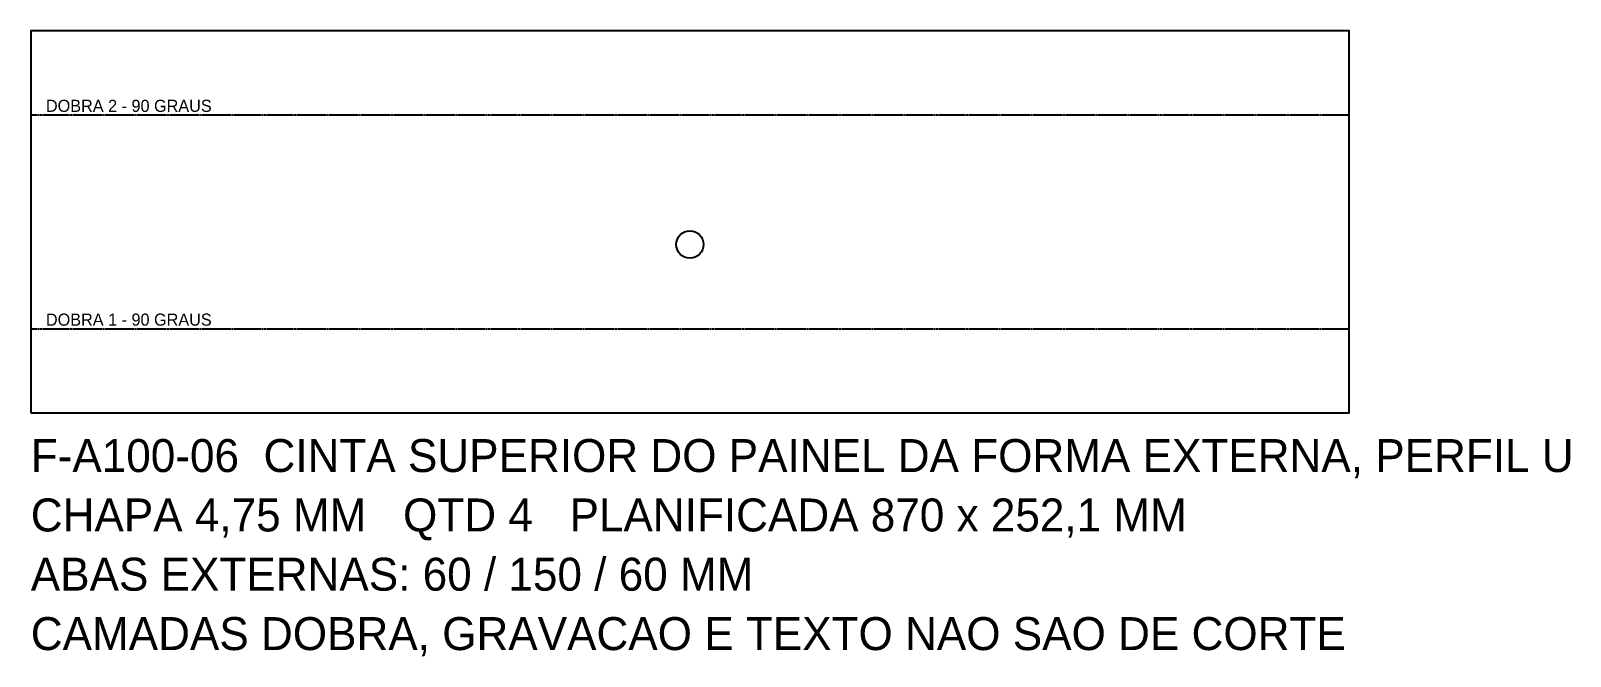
# Model space of a CAD drawing. Header units: millimetres. Extents: x 0 to 1016, y -161 to 252.
import ezdxf

# ---------------------------------------------------------------- set-up
doc = ezdxf.new("R2010")
doc.units = ezdxf.units.MM
doc.linetypes.add('DASHED', pattern=[1.524, 1.27, -0.254])
for name, color, linetype in [('CORTE', 7, 'CONTINUOUS'), ('DOBRA', 2, 'DASHED'), ('TEXTO', 3, 'CONTINUOUS')]:
    doc.layers.add(name, color=color, linetype=linetype)

msp = doc.modelspace()

# ---------------------------------------------------------------- linework, layer by layer
at = {"layer": 'CORTE'}
msp.add_lwpolyline([(0, 0), (870, 0), (870, 252.1), (0, 252.1)], close=True, dxfattribs=at)
msp.add_circle((435, 111.1), 9, dxfattribs=at)
at = {"layer": 'DOBRA'}
for p, q in [((0, 196.6), (870, 196.6)), ((0, 55.5), (870, 55.5))]:
    msp.add_line(p, q, dxfattribs=at)

# ---------------------------------------------------------------- texts
at = {"layer": 'TEXTO'}
for s, height, p in [('DOBRA 2 - 90 GRAUS', 8, (10, 198.6)), ('DOBRA 1 - 90 GRAUS', 8, (10, 57.5)), ('F-A100-06  CINTA SUPERIOR DO PAINEL DA FORMA EXTERNA, PERFIL U', 21.75, (0, -39.1)), ('CHAPA 4,75 MM   QTD 4   PLANIFICADA 870 x 252,1 MM', 21.75, (0, -78.3)), ('ABAS EXTERNAS: 60 / 150 / 60 MM', 21.75, (0, -117.4)), ('CAMADAS DOBRA, GRAVACAO E TEXTO NAO SAO DE CORTE', 21.75, (0, -156.6))]:
    msp.add_text(s, height=height, dxfattribs=at).set_placement(p)

doc.saveas('drawing.dxf')
